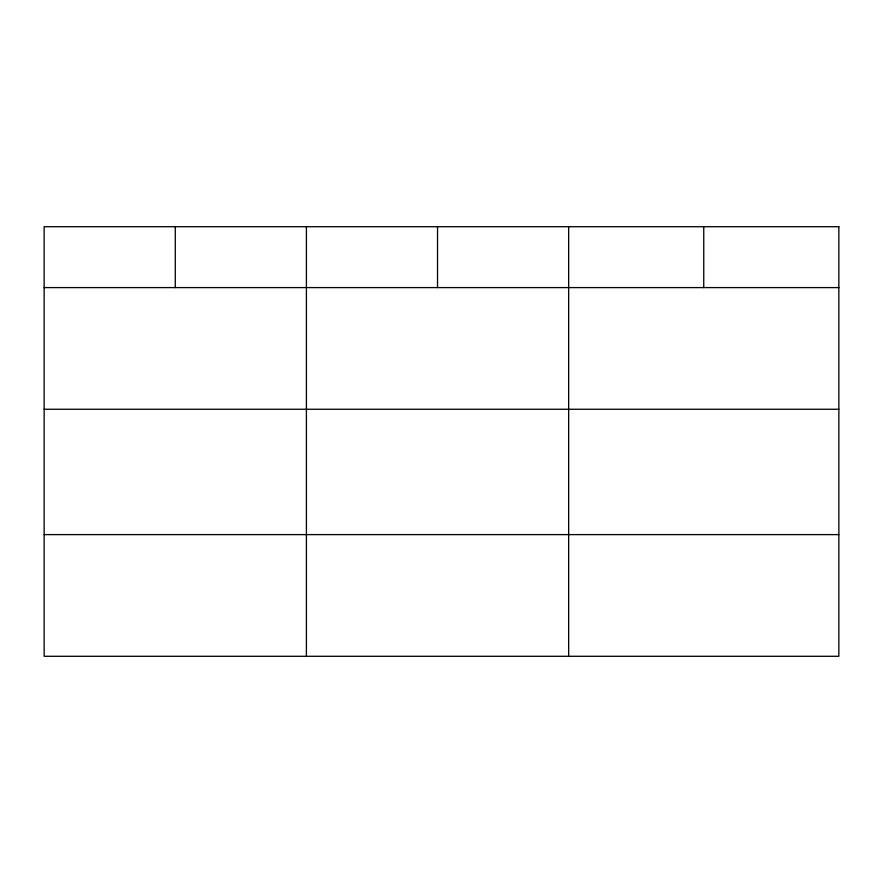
<?xml version="1.0" encoding="UTF-8"?>
<svg xmlns="http://www.w3.org/2000/svg" width="883" height="883" viewBox="0 0 883 883"><rect width="100%" height="100%" fill="white"/><g stroke="black" fill="none" stroke-linecap="round" stroke-linejoin="round"><path stroke-width="1.32" d="M44.15 287.593L838.85 287.593M44.15 409.259L838.85 409.259M44.15 534.612L838.85 534.612M703.751 226.71L703.751 287.593M568.652 226.71L568.652 656.29M437.526 226.71L437.526 287.593M306.401 226.71L306.401 656.29M175.276 226.71L175.276 287.593M838.85 226.71L44.15 226.71L44.15 656.29L838.85 656.29L838.85 226.71"/></g></svg>
